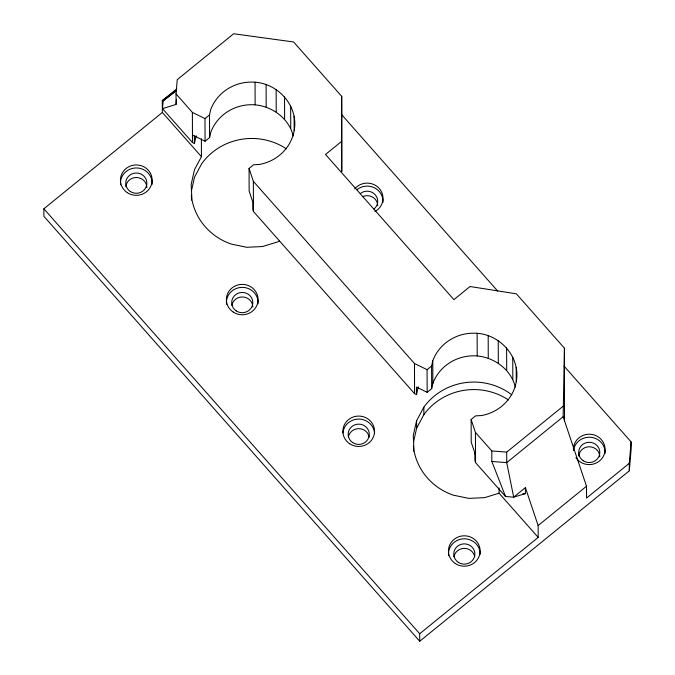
<?xml version="1.0" encoding="UTF-8"?>
<svg xmlns="http://www.w3.org/2000/svg" width="675" height="675" viewBox="0 0 675 675"><rect width="100%" height="100%" fill="white"/><g stroke="black" fill="none" stroke-linecap="round" stroke-linejoin="round"><path stroke-width="1.01" d="M341.702 96.348L341.744 171.509L341.702 96.348L293.617 41.977L233.668 33.75L177.255 79.633L176.023 93.909L176.065 104.414L162.489 108.641L163.164 100.845L174.884 91.319L162.304 100.609L162.346 112.463L201.445 156.676L194.518 169.594L191.168 184.461L191.936 199.648A60.758 58.261 -0.2 0 0 231.23 244.072L246.729 247.286L262.575 246.535L277.678 241.886A60.758 58.261 -0.2 0 0 279.568 240.992M564.089 366.145L631.108 441.914L629.26 463.337L586.541 498.083L586.499 486.228L563.153 416.745L564.435 348.182L516.358 293.819L470.036 286.521L453.912 299.632L325.519 154.465L341.643 141.362M564.502 421.057L564.435 348.182M176.065 104.414L176.504 99.318M162.346 112.463L43.867 208.811L43.892 216.312L419.732 641.25L629.294 470.838L631.133 449.415L631.108 441.914M162.489 108.641L192.493 142.56L194.425 143.505L196.172 135.743M191.413 190.966L194.543 177.095L201.8 163.569A60.758 58.261 -0.2 0 1 286.343 148.821M192.468 135.059L205.073 141.227L209.588 137.557L209.512 114.91L210.701 109.612A43.327 41.538 -0.2 0 1 255.049 82.207C277.476 83.717 296.688 104.22 294.671 127.001A43.327 41.538 -0.2 0 1 259.234 164.472L253.581 164.742L249.067 168.412L249.142 191.059L252.779 202.011L252.804 209.52L253.462 211.494L414.577 393.66L416.509 394.605L418.255 386.843M209.588 137.557L210.786 132.258A43.327 41.538 -0.2 0 1 255.125 104.853C272.531 106.431 289.111 118.64 293.254 136.004M511.785 394.841A60.758 58.261 -0.2 0 0 423.858 407.16L416.602 420.694L413.252 435.561L414.02 450.748A60.758 58.261 -0.2 0 0 453.313 495.172L468.813 498.386L484.658 497.635L499.078 493.197L538.178 537.401L419.707 633.749L419.732 641.25M413.497 442.066L416.627 428.195L416.602 420.694M416.509 394.605L416.483 387.104L427.157 392.327L431.671 388.657L431.595 366.01L432.785 360.712A43.327 41.538 -0.2 0 1 477.132 333.307C499.559 334.817 518.771 355.32 516.755 378.101A43.327 41.538 -0.2 0 1 481.317 415.572L475.664 415.842L471.15 419.512L471.226 442.167L475.521 455.093M431.671 388.657L432.869 383.358L432.785 360.712M416.627 428.195L423.883 414.669L423.858 407.16M162.304 100.609L176.816 88.813M205.073 141.227L204.989 118.581L209.512 114.91M427.157 392.327L427.073 369.681L431.595 366.01M471.15 419.512L475.445 432.447L491.805 450.942L506.697 452.115L563.119 406.24M563.153 416.745L506.731 462.62L491.839 461.447L491.805 450.942M538.178 537.401L538.144 525.547L525.395 487.628L513.675 497.154L505.55 496.522L475.546 462.594L474.888 460.62L474.862 453.111M538.144 525.547L586.499 486.228M163.164 100.845L176.453 90.762M525.395 487.628L525.42 493.627L513.675 497.154L506.731 462.62L506.697 452.115M522.442 494.058L525.42 493.627M432.869 383.358A43.327 41.538 -0.2 0 1 477.208 355.953C494.615 357.531 511.194 369.74 515.337 387.104M176.023 93.909L192.383 112.413L204.989 118.581M249.067 168.412L253.353 181.347L414.475 363.513L427.073 369.681M341.39 114.353L497.77 291.161M43.867 208.811L419.707 633.749M491.839 461.447L505.55 496.522M413.429 446.124L413.691 451.221M191.346 195.024L191.607 200.121M629.26 463.337L629.294 470.838M516.206 367.276L516.248 381.687M512.747 356.948L512.823 379.595M506.621 347.836L506.697 370.482M499.061 487.932L499.078 493.197M498.243 340.546L498.319 363.201M488.185 335.593L488.261 358.239M477.132 333.307L477.208 355.953M475.445 432.447L475.546 462.594M414.475 363.513L414.577 393.66M294.114 116.168L294.165 130.587M290.663 105.848L290.739 128.495M284.538 96.736L284.614 119.382M276.159 89.446L276.235 112.101M266.102 84.493L266.178 107.139M255.049 82.207L255.125 104.853M253.353 181.347L253.462 211.494M201.386 138.788L201.445 156.676M194.4 136.004L194.425 143.505M192.383 112.413L192.493 142.56M120.563 184.882A15.854 15.196 -0.2 0 1 136.055 167.948A15.854 15.196 -0.2 0 1 152.103 184.385M356.906 189.717A15.854 15.196 -0.2 0 1 374.397 187.785A15.854 15.196 -0.2 0 1 382.953 202.551M354.729 188.857A15.854 15.196 -0.2 0 1 379.232 188.468A15.854 15.196 -0.2 0 1 374.836 211.587M360.323 193.582A10.564 10.133 -0.2 0 1 375.216 194.754A10.564 10.133 -0.2 0 1 373.984 209.031M226.505 304.315A15.854 15.196 -0.2 0 1 241.996 287.381A15.854 15.196 -0.2 0 1 258.044 303.817M231.854 305.378A10.564 10.133 -0.2 0 1 243.135 296.983A10.564 10.133 -0.2 0 1 252.83 307.024M125.795 186.815A10.564 10.133 -0.2 0 1 136.73 177.517A10.564 10.133 -0.2 0 1 146.888 187.591M362.652 196.644A10.564 10.133 -0.2 0 1 377.738 205.757M348.325 437.062A10.564 10.133 -0.2 0 1 358.687 428.633A10.564 10.133 -0.2 0 1 369.132 436.953M453.912 556.791A10.564 10.133 -0.2 0 1 464.265 548.362A10.564 10.133 -0.2 0 1 474.719 556.681M578.72 456.081A10.564 10.133 -0.2 0 1 589.663 446.782A10.564 10.133 -0.2 0 1 599.822 456.857M423.883 414.669A60.758 58.261 -0.2 0 1 508.427 399.921M448.563 555.736A15.854 15.196 -0.2 0 1 448.462 553.745M448.512 552.749A15.854 15.196 -0.2 0 1 465.092 538.819A15.854 15.196 -0.2 0 1 480.153 554.251M573.396 450.149A15.854 15.196 -0.2 0 1 593.916 434.886A15.854 15.196 -0.2 0 1 601.855 458.587A15.854 15.196 -0.2 0 1 575.902 457.642M573.556 450.174A15.854 15.196 -0.2 0 1 591.055 437.307A15.854 15.196 -0.2 0 1 605.036 453.651M342.925 433.021A15.854 15.196 -0.2 0 1 358.99 419.074A15.854 15.196 -0.2 0 1 374.558 433.519M127.271 192.637A15.854 15.196 -0.2 0 0 152.094 181.381A15.854 15.196 -0.2 0 0 129.524 166.396A15.854 15.196 -0.2 0 0 127.271 192.637M236.233 310.905A10.564 10.133 -0.2 0 0 252.779 303.404A10.564 10.133 -0.2 0 0 237.735 293.423A10.564 10.133 -0.2 0 0 236.233 310.905M233.212 312.069A15.854 15.196 -0.2 0 0 258.036 300.822A15.854 15.196 -0.2 0 0 235.465 285.837A15.854 15.196 -0.2 0 0 233.212 312.069M130.292 191.472A10.564 10.133 -0.2 0 0 146.838 183.971A10.564 10.133 -0.2 0 0 131.794 173.981A10.564 10.133 -0.2 0 0 130.292 191.472M455.271 563.49A15.854 15.196 -0.2 0 0 480.094 552.234A15.854 15.196 -0.2 0 0 457.523 537.258A15.854 15.196 -0.2 0 0 455.271 563.49M583.225 460.738A10.564 10.133 -0.2 0 0 599.771 453.237A10.564 10.133 -0.2 0 0 584.727 443.247A10.564 10.133 -0.2 0 0 583.225 460.738M349.684 443.762A15.854 15.196 -0.2 0 0 374.507 432.506A15.854 15.196 -0.2 0 0 351.937 417.53A15.854 15.196 -0.2 0 0 349.684 443.762M352.704 442.597A10.564 10.133 -0.2 0 0 369.25 435.097A10.564 10.133 -0.2 0 0 354.206 425.107A10.564 10.133 -0.2 0 0 352.704 442.597M458.291 562.326A10.564 10.133 -0.2 0 0 474.837 554.825A10.564 10.133 -0.2 0 0 459.793 544.835A10.564 10.133 -0.2 0 0 458.291 562.326"/></g></svg>
